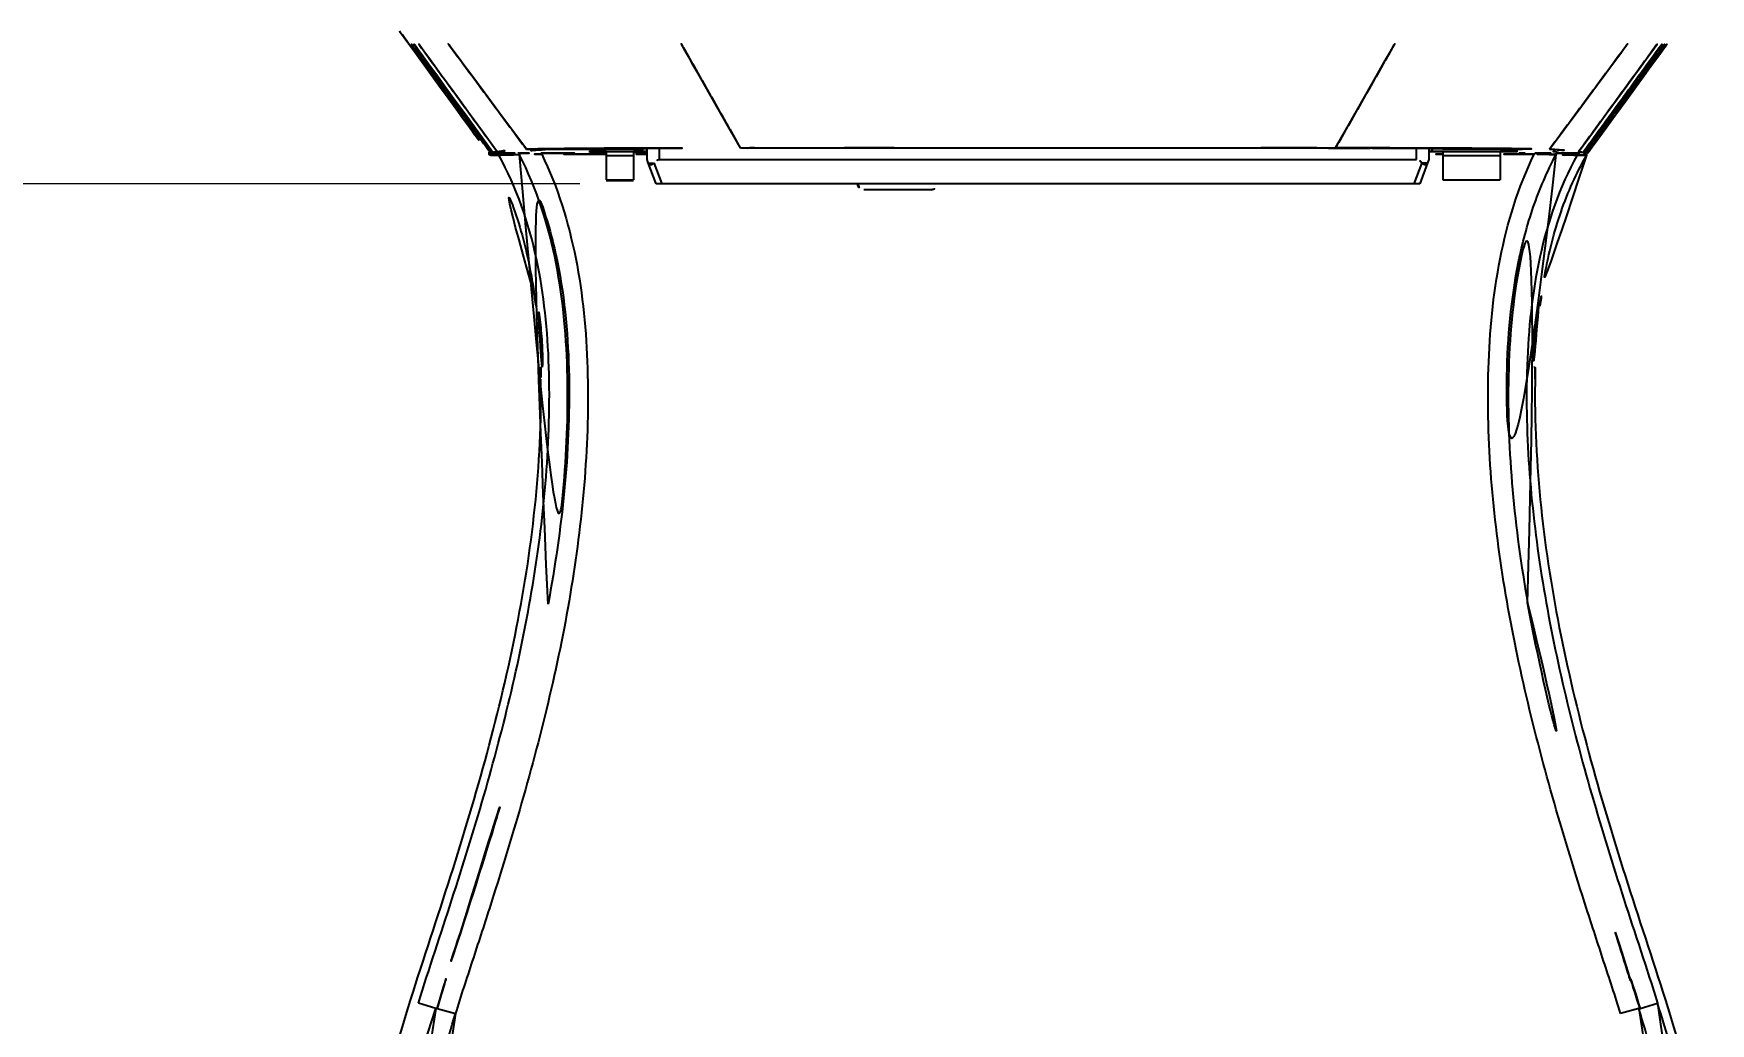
# Model space of a CAD drawing. Extents: x 16296660632 to 16296681399, y -37409619871 to -37409615168.
# Drawn here: x 16296680842.4 to 16296680930.3, y -37409615428.2 to -37409615376.4 of the extents above; entities that cross this region are included whole.
import ezdxf

# ---------------------------------------------------------------- set-up
doc = ezdxf.new("R2010")
doc.units = 0
doc.header["$LTSCALE"] = 10
doc.header["$MEASUREMENT"] = 0
doc.header["$PDMODE"] = 3
doc.header["$PDSIZE"] = -10
doc.layers.get('0').update_dxf_attribs({"linetype": 'CONTINUOUS'})
doc.layers.get('DEFPOINTS').update_dxf_attribs({"linetype": 'CONTINUOUS'})
doc.layers.add('1', color=7, linetype='CONTINUOUS')
doc.styles.add('Daelim Dimension', font='')
doc.styles.get('Daelim Dimension').set_extended_font_data('NanumGothic')
doc.dimstyles.new('DEFAULT', dxfattribs={"dimscale": 2, "dimtxt": 2, "dimasz": 2, "dimexe": 0, "dimexo": 2, "dimgap": 1, "dimtad": 1, "dimdec": 1, "dimzin": 9, "dimdsep": 46, "dimtxsty": 'Daelim Dimension', "dimcen": 0.5, "dimclrd": 252, "dimclre": 252, "dimclrt": 3, "dimadec": 1, "dimazin": 0, "dimtfac": 1, "dimtdec": 1, "dimtix": 1, "dimtmove": 0, "dimatfit": 3, "dimfxl": 1, "dimtolj": 1, "dimtzin": 1, "dimlwd": 9, "dimlwe": 9, "dimarcsym": 0})

# ---------------------------------------------------------------- blocks, each defined once
blk = doc.blocks.new('*D5')
at = {"color": 5, "lineweight": 9, "transparency": 16777216}
for p, q in [((16296680891.044411, -37409615309.045227), (16296680824.186819, -37409615309.045227)), ((16296680824.186819, -37409615313.045227), (16296680824.186819, -37409615380.245239)), ((16296680871.044371, -37409615384.245239), (16296680824.186819, -37409615384.245239))]:
    blk.add_line(p, q, dxfattribs=at)
at = {"color": 5, "transparency": 16777216}
for points in [[(16296680823.520161, -37409615313.045227), (16296680824.853491, -37409615313.045227), (16296680824.186819, -37409615309.045227)], [(16296680823.520161, -37409615380.245239), (16296680824.853491, -37409615380.245239), (16296680824.186819, -37409615384.245239)]]:
    blk.add_solid(points, dxfattribs=at)
at = {"layer": 'DEFPOINTS', "color": 0, "transparency": 16777216}
for p in [(16296680895.044411, -37409615309.045227), (16296680824.186819, -37409615384.245239), (16296680875.044371, -37409615384.245239)]:
    blk.add_point(p, dxfattribs=at)
at = {"color": 7, "transparency": 16777216, "insert": (16296680816.736191, -37409615346.645233), "char_height": 10, "attachment_point": 5, "rotation": 90, "style": 'Daelim Dimension'}
blk.add_mtext('\\A1;235', dxfattribs=at)
blk = doc.blocks.new('*D6')
at = {"color": 5, "lineweight": 9, "transparency": 16777216}
for p, q in [((16296680871.04437, -37409615384.24524), (16296680824.18682, -37409615384.24524)), ((16296680824.18682, -37409615388.24524), (16296680824.18682, -37409615436.24752)), ((16296680869.91439, -37409615440.24752), (16296680824.18682, -37409615440.24752))]:
    blk.add_line(p, q, dxfattribs=at)
at = {"color": 5, "transparency": 16777216}
for points in [[(16296680823.52016, -37409615388.24524), (16296680824.85349, -37409615388.24524), (16296680824.18682, -37409615384.24524)], [(16296680823.52016, -37409615436.24752), (16296680824.85349, -37409615436.24752), (16296680824.18682, -37409615440.24752)]]:
    blk.add_solid(points, dxfattribs=at)
at = {"layer": 'DEFPOINTS', "color": 0, "transparency": 16777216}
for p in [(16296680875.04437, -37409615384.24524), (16296680824.18682, -37409615440.24752), (16296680873.91439, -37409615440.24752)]:
    blk.add_point(p, dxfattribs=at)
at = {"color": 7, "transparency": 16777216, "insert": (16296680816.80056, -37409615412.24638), "char_height": 10, "attachment_point": 5, "rotation": 90, "style": 'Daelim Dimension'}
blk.add_mtext('\\A1;175', dxfattribs=at)
blk = doc.blocks.new('*D8')
at = {"color": 5, "lineweight": 9, "transparency": 16777216}
for p, q in [((16296680891.044411, -37409615309.045227), (16296680794.04393, -37409615309.045227)), ((16296680794.04393, -37409615463.445236), (16296680794.04393, -37409615313.045227)), ((16296680891.044371, -37409615467.445236), (16296680794.04393, -37409615467.445236))]:
    blk.add_line(p, q, dxfattribs=at)
at = {"color": 5, "transparency": 16777216}
for points in [[(16296680793.37726, -37409615313.045227), (16296680794.71059, -37409615313.045227), (16296680794.04393, -37409615309.045227)], [(16296680793.37726, -37409615463.445236), (16296680794.71059, -37409615463.445236), (16296680794.04393, -37409615467.445236)]]:
    blk.add_solid(points, dxfattribs=at)
at = {"layer": 'DEFPOINTS', "color": 0, "transparency": 16777216}
for p in [(16296680794.04393, -37409615309.045227), (16296680895.044411, -37409615309.045227), (16296680895.044371, -37409615467.445236)]:
    blk.add_point(p, dxfattribs=at)
at = {"color": 7, "transparency": 16777216, "insert": (16296680786.600439, -37409615388.245239), "char_height": 10, "attachment_point": 5, "rotation": 90, "style": 'Daelim Dimension'}
blk.add_mtext('\\A1;495', dxfattribs=at)

msp = doc.modelspace()

# ---------------------------------------------------------------- linework, layer by layer
at = {"layer": '1', "color": 7, "linetype": 'Continuous'}
for p, q in [((16296680867.84437, -37409615382.645241), (16296680867.84437, -37409615382.580917)), ((16296680867.84437, -37409615382.645241), (16296680867.84437, -37409615382.580933)), ((16296680867.86895, -37409615382.645241), (16296680867.86895, -37409615382.709244)), ((16296680867.86895, -37409615382.645241), (16296680867.90859, -37409615382.645241)), ((16296680867.90859, -37409615382.709244), (16296680867.86895, -37409615382.709244)), ((16296680867.90859, -37409615382.645241), (16296680867.90859, -37409615382.709244)), ((16296680869.668659, -37409615382.4263), (16296680873.828369, -37409615382.4263)), ((16296680871.572371, -37409615382.552277), (16296680871.572371, -37409615382.51104)), ((16296680872.420401, -37409615382.552277), (16296680871.572371, -37409615382.552277)), ((16296680871.572371, -37409615382.558739), (16296680872.420401, -37409615382.558739)), ((16296680871.572371, -37409615382.599983), (16296680871.572371, -37409615382.558739)), ((16296680872.420401, -37409615382.599983), (16296680871.572371, -37409615382.599983)), ((16296680871.60437, -37409615382.54924), (16296680871.60437, -37409615382.51104)), ((16296680871.60437, -37409615382.54924), (16296680874.564341, -37409615382.54924)), ((16296680871.60437, -37409615382.581238), (16296680871.60437, -37409615382.558739)), ((16296680871.60437, -37409615382.581238), (16296680872.42042, -37409615382.581238)), ((16296680872.42037, -37409615382.54924), (16296680872.42037, -37409615382.764214)), ((16296680872.42037, -37409615382.764214), (16296680873.860371, -37409615382.764214)), ((16296680872.42037, -37409615382.764214), (16296680872.42037, -37409615384.03257)), ((16296680874.56435, -37409615382.552277), (16296680873.860359, -37409615382.552277)), ((16296680873.860359, -37409615382.558739), (16296680874.56435, -37409615382.558739)), ((16296680874.56435, -37409615382.599983), (16296680873.860359, -37409615382.599983)), ((16296680873.860371, -37409615382.54924), (16296680873.860371, -37409615382.764214)), ((16296680873.860371, -37409615382.581238), (16296680874.564341, -37409615382.581238)), ((16296680873.860371, -37409615382.764214), (16296680873.860371, -37409615384.03257)), ((16296680874.46837, -37409615382.422394), (16296680874.46837, -37409615382.383453)), ((16296680874.564369, -37409615382.96524), (16296680874.564369, -37409615382.357239)), ((16296680875.20437, -37409615382.357239), (16296680875.20437, -37409615382.977081)), ((16296680887.514059, -37409615382.36277), (16296680902.57481, -37409615382.36277)), ((16296680914.884371, -37409615382.977081), (16296680914.884371, -37409615382.357239)), ((16296680915.52437, -37409615382.357239), (16296680915.52437, -37409615382.96524)), ((16296680915.524389, -37409615382.54924), (16296680920.13237, -37409615382.54924)), ((16296680916.26041, -37409615382.552277), (16296680915.524441, -37409615382.552277)), ((16296680915.620371, -37409615382.383453), (16296680915.620371, -37409615382.422394)), ((16296680916.26037, -37409615382.4263), (16296680920.42008, -37409615382.4263)), ((16296680916.26037, -37409615382.54924), (16296680916.26037, -37409615382.764214)), ((16296680916.26037, -37409615382.764214), (16296680919.26837, -37409615382.764214)), ((16296680916.26037, -37409615382.764214), (16296680916.26037, -37409615384.03257)), ((16296680920.18037, -37409615382.552277), (16296680919.26833, -37409615382.552277)), ((16296680919.26837, -37409615382.54924), (16296680919.26837, -37409615382.764214)), ((16296680919.26837, -37409615382.764214), (16296680919.26837, -37409615384.03257)), ((16296680922.180149, -37409615382.709244), (16296680922.180149, -37409615382.645241)), ((16296680922.180149, -37409615382.645241), (16296680922.219801, -37409615382.645241)), ((16296680922.219801, -37409615382.709244), (16296680922.180149, -37409615382.709244)), ((16296680922.219801, -37409615382.709244), (16296680922.219801, -37409615382.645241)), ((16296680922.24437, -37409615382.645241), (16296680922.24437, -37409615382.580917)), ((16296680922.24437, -37409615382.645241), (16296680922.24437, -37409615382.580933)), ((16296680874.62908, -37409615383.137787), (16296680874.564369, -37409615382.96524)), ((16296680875.044371, -37409615384.245239), (16296680874.62908, -37409615383.137787)), ((16296680874.921499, -37409615383.152832), (16296680875.33115, -37409615384.245239)), ((16296680875.20437, -37409615382.977081), (16296680914.884371, -37409615382.977081)), ((16296680914.757601, -37409615384.245239), (16296680915.16725, -37409615383.152832)), ((16296680915.45966, -37409615383.137787), (16296680915.044371, -37409615384.245239)), ((16296680915.52437, -37409615382.96524), (16296680915.45966, -37409615383.137787)), ((16296680872.42037, -37409615384.03257), (16296680873.860371, -37409615384.03257)), ((16296680872.42037, -37409615384.064568), (16296680873.860371, -37409615384.064568)), ((16296680875.33115, -37409615384.245239), (16296680875.044371, -37409615384.245239)), ((16296680914.757601, -37409615384.245239), (16296680875.33115, -37409615384.245239)), ((16296680887.68437, -37409615384.565239), (16296680885.924801, -37409615384.565239)), ((16296680889.443939, -37409615384.565239), (16296680887.68437, -37409615384.565239)), ((16296680915.044371, -37409615384.245239), (16296680914.757601, -37409615384.245239)), ((16296680916.26037, -37409615384.03257), (16296680919.26837, -37409615384.03257)), ((16296680863.496969, -37409615427.445236), (16296680862.58143, -37409615427.158432)), ((16296680863.496969, -37409615427.445236), (16296680863.56311, -37409615427.445236)), ((16296680863.56311, -37409615427.445236), (16296680864.521641, -37409615427.714951)), ((16296680926.52557, -37409615427.445236), (16296680925.566429, -37409615427.711807)), ((16296680926.52557, -37409615427.445236), (16296680926.59177, -37409615427.445236)), ((16296680926.59177, -37409615427.445236), (16296680927.507311, -37409615427.158432))]:
    msp.add_line(p, q, dxfattribs=at)
for centre, start, end in [((16296680885.924801, -37409615384.245239), 180, 270), ((16296680889.443939, -37409615384.245239), 270, 0)]:
    msp.add_arc(centre, 0.32, start, end, dxfattribs=at)
for centre, major_axis, ratio, start_param, end_param in [((16296680866.85457, -37409615382.709244), (0, 0.064), 0.999207947, 0, 2.072061757), ((16296681123.84437, -37409615382.615913), (256.064, 0), 0.006108728, 3.020074107, 3.141592654), ((16296680868.99605, -37409615382.709244), (0, 0.064), 0.766195639, -1.206482279, 0), ((16296680872.00437, -37409615382.412613), (1.44, 0), 0.006108728, 4.71238898, 10.995574288), ((16296680873.828369, -37409615382.422394), (-0.64, 0), 0.006108728, 1.570796327, 3.141592654), ((16296680887.514059, -37409615382.55825), (-32, 0), 0.006108728, -1.570796327, -1.359372078), ((16296680902.57481, -37409615382.55825), (32, 0), 0.006108728, 1.359307969, 1.570796327), ((16296680916.26037, -37409615382.422394), (0.64, 0), 0.006108728, 3.141592654, 4.71238898), ((16296680918.08437, -37409615382.412613), (1.44, 0), 0.006108728, 4.71238898, 10.995574288), ((16296680921.09269, -37409615382.709244), (0, 0.064), 0.766195153, 0, 1.206478809), ((16296680666.24437, -37409615382.615913), (256.064, 0), 0.006108728, 0, 0.121518547), ((16296680923.234171, -37409615382.709244), (0, 0.064), 0.999207947, 4.21112355, 6.283185308), ((16296680875.20437, -37409615384.683746), (0, 1.706667), 0.375, 0, 0.457817057), ((16296680914.884371, -37409615384.683746), (0, 1.706667), 0.375, -0.457817057, 0)]:
    msp.add_ellipse(centre, major_axis=major_axis, ratio=ratio, start_param=start_param, end_param=end_param, dxfattribs=at)
for points, degree in [([(16296680861.596861, -37409615376.245239), (16296680866.24563, -37409615382.645241)], 1), ([(16296680866.36422, -37409615382.62471), (16296680861.72439, -37409615376.245239)], 1), ([(16296680866.482771, -37409615382.604187), (16296680861.85195, -37409615376.245239)], 1), ([(16296680866.485701, -37409615382.603683), (16296680861.85511, -37409615376.245239)], 1), ([(16296680866.71751, -37409615382.563522), (16296680862.10478, -37409615376.245239)], 1), ([(16296680868.241949, -37409615382.435593), (16296680863.652651, -37409615376.245247)], 1), ([(16296680879.451839, -37409615382.362106), (16296680875.975161, -37409615376.245239)], 1), ([(16296680910.63726, -37409615382.362106), (16296680914.113951, -37409615376.245239)], 1), ([(16296680921.846661, -37409615382.435593), (16296680926.435869, -37409615376.245239)], 1), ([(16296680923.371229, -37409615382.563522), (16296680927.983959, -37409615376.245239)], 1), ([(16296680923.603041, -37409615382.603683), (16296680928.233629, -37409615376.245239)], 1), ([(16296680923.608219, -37409615382.604584), (16296680928.239201, -37409615376.245239)], 1), ([(16296680923.72677, -37409615382.625099), (16296680928.36677, -37409615376.245239)], 1), ([(16296680923.843109, -37409615382.645241), (16296680928.49188, -37409615376.245239)], 1), ([(16296680866.354509, -37409615382.645241), (16296680866.521811, -37409615382.645241), (16296680866.68849, -37409615382.645241), (16296680866.85457, -37409615382.645241)], 3), ([(16296680866.804569, -37409615382.645241), (16296680866.618259, -37409615382.645241), (16296680866.43194, -37409615382.645241), (16296680866.24563, -37409615382.645241)], 3), ([(16296680866.482771, -37409615382.604187), (16296680866.485701, -37409615382.603683)], 1), ([(16296680866.71751, -37409615382.563522), (16296680866.964149, -37409615382.520767), (16296680867.47319, -37409615382.478104), (16296680868.241949, -37409615382.435593)], 3), ([(16296680867.90859, -37409615382.645241), (16296680868.322149, -37409615382.645241), (16296680868.729771, -37409615382.645241), (16296680868.99605, -37409615382.645241)], 3), ([(16296680869.04187, -37409615382.686432), (16296680868.76643, -37409615382.691689), (16296680868.33894, -37409615382.700539), (16296680867.90859, -37409615382.709244)], 3), ([(16296680874.46837, -37409615382.383453), (16296680876.059151, -37409615382.376251), (16296680877.89728, -37409615382.371147), (16296680879.82803, -37409615382.368439)], 3), ([(16296680879.82803, -37409615382.368439), (16296680880.15107, -37409615382.367989), (16296680880.47467, -37409615382.367554), (16296680880.798771, -37409615382.367119)], 3), ([(16296680909.292101, -37409615382.367126), (16296680909.615601, -37409615382.367554), (16296680909.93861, -37409615382.367989), (16296680910.26107, -37409615382.368439)], 3), ([(16296680910.26107, -37409615382.368439), (16296680912.190701, -37409615382.371147), (16296680914.03021, -37409615382.376244), (16296680915.620371, -37409615382.383453)], 3), ([(16296680920.233009, -37409615382.645241), (16296680920.51959, -37409615382.645241), (16296680920.806101, -37409615382.645241), (16296680921.09269, -37409615382.645241)], 3), ([(16296680921.846661, -37409615382.435593), (16296680922.615549, -37409615382.478104), (16296680923.12459, -37409615382.520767), (16296680923.371229, -37409615382.563522)], 3), ([(16296680923.234171, -37409615382.645241), (16296680923.400261, -37409615382.645241), (16296680923.566931, -37409615382.645241), (16296680923.73424, -37409615382.645241)], 3), ([(16296680923.843109, -37409615382.645241), (16296680923.663321, -37409615382.645241), (16296680923.48353, -37409615382.645241), (16296680923.303749, -37409615382.645241)], 3), ([(16296680923.603041, -37409615382.603683), (16296680923.60478, -37409615382.603973), (16296680923.608219, -37409615382.604584)], 2), ([(16296680868.760321, -37409615390.645241), (16296680868.779091, -37409615390.645241), (16296680868.797859, -37409615390.645241), (16296680868.816629, -37409615390.645241)], 3), ([(16296680921.27211, -37409615390.645241), (16296680921.29088, -37409615390.645241), (16296680921.30965, -37409615390.645241), (16296680921.328421, -37409615390.645241)], 3), ([(16296680869.00482, -37409615393.845238), (16296680869.02346, -37409615393.845238), (16296680869.042101, -37409615393.845238), (16296680869.06073, -37409615393.845238)], 3), ([(16296680921.028009, -37409615393.845238), (16296680921.04665, -37409615393.845238), (16296680921.065281, -37409615393.845238), (16296680921.08392, -37409615393.845238)], 3), ([(16296680920.70088, -37409615406.200172), (16296680921.76259, -37409615412.057068), (16296680923.47377, -37409615417.775047), (16296680925.29381, -37409615423.442307)], 3), ([(16296680864.799339, -37409615423.428879), (16296680866.611931, -37409615417.787132), (16296680868.314871, -37409615412.094681), (16296680869.37648, -37409615406.264771)], 3), ([(16296680864.799339, -37409615423.428879), (16296680864.361139, -37409615424.766724), (16296680863.91736, -37409615426.103271), (16296680863.496969, -37409615427.445236)], 3), ([(16296680863.56311, -37409615427.445236), (16296680863.94252, -37409615426.096848), (16296680864.379259, -37409615424.765388), (16296680864.799339, -37409615423.428879)], 3), ([(16296680926.59177, -37409615427.445236), (16296680926.172729, -37409615426.107559), (16296680925.730551, -37409615424.775612), (16296680925.29381, -37409615423.442307)], 3)]:
    msp.add_open_spline(points, degree=degree, dxfattribs=at)
for points, knots in [([(16296680862.58143, -37409615427.158432), (16296680863.148319, -37409615425.348801), (16296680863.75643, -37409615423.548737), (16296680864.921221, -37409615419.936661), (16296680865.48444, -37409615418.126183), (16296680867.06052, -37409615412.668419), (16296680867.95834, -37409615408.994461), (16296680868.884359, -37409615403.385986), (16296680869.12282, -37409615401.500221), (16296680869.419649, -37409615397.686943), (16296680869.481621, -37409615395.759529), (16296680869.35829, -37409615391.94664), (16296680869.167179, -37409615390.051804), (16296680868.369141, -37409615386.299347), (16296680867.730881, -37409615384.440247), (16296680866.798491, -37409615382.73999)], [0, 0, 0, 0, 0.125, 0.125, 0.25, 0.25, 0.5, 0.5, 0.625, 0.625, 0.75, 0.75, 0.875, 0.875, 1, 1, 1, 1]), ([(16296680869.04187, -37409615382.686432), (16296680869.89246, -37409615384.442841), (16296680870.45178, -37409615386.275887), (16296680871.1991, -37409615390.039749), (16296680871.381769, -37409615391.982933), (16296680871.557501, -37409615397.755028), (16296680871.216141, -37409615401.58213), (16296680869.97175, -37409615409.207497), (16296680869.0555, -37409615412.961632), (16296680867.460449, -37409615418.523453), (16296680866.891451, -37409615420.368011), (16296680866.00609, -37409615423.124352), (16296680865.70583, -37409615424.041428), (16296680865.107321, -37409615425.876183), (16296680864.80204, -37409615426.791786), (16296680864.521641, -37409615427.714951)], [0, 0, 0, 0, 0.125, 0.125, 0.25, 0.25, 0.5, 0.5, 0.75, 0.75, 0.875, 0.875, 0.9375, 0.9375, 1, 1, 1, 1]), ([(16296680866.24563, -37409615382.645241), (16296680866.255569, -37409615382.643517), (16296680866.265499, -37409615382.6418), (16296680866.28536, -37409615382.638359), (16296680866.29529, -37409615382.636642), (16296680866.315149, -37409615382.633209), (16296680866.325081, -37409615382.631477), (16296680866.34474, -37409615382.628082), (16296680866.354481, -37409615382.626404), (16296680866.36422, -37409615382.62471)], [0, 0, 0, 0, 0.251201743, 0.251201743, 0.502403485, 0.502403485, 0.753605228, 0.753605228, 1, 1, 1, 1]), ([(16296680866.29874, -37409615382.740723), (16296680866.295219, -37409615382.734489), (16296680866.292721, -37409615382.727562), (16296680866.29019, -37409615382.71347), (16296680866.290131, -37409615382.706108), (16296680866.29241, -37409615382.691978), (16296680866.29479, -37409615382.685013), (16296680866.30162, -37409615382.672417), (16296680866.30617, -37409615382.666641), (16296680866.31678, -37409615382.657021), (16296680866.32299, -37409615382.653061), (16296680866.336201, -37409615382.647491), (16296680866.34338, -37409615382.645813), (16296680866.35178, -37409615382.645279), (16296680866.353251, -37409615382.645233), (16296680866.354719, -37409615382.645241)], [0, 0, 0, 0, 0.161693015, 0.161693015, 0.323388658, 0.323388658, 0.485051533, 0.485051533, 0.64675109, 0.64675109, 0.808556537, 0.808556537, 0.970490798, 0.970490798, 1, 1, 1, 1]), ([(16296680866.798491, -37409615382.73999), (16296680866.796789, -37409615382.73999), (16296680866.795099, -37409615382.739998), (16296680866.78661, -37409615382.740013), (16296680866.779831, -37409615382.740021), (16296680866.74588, -37409615382.740067), (16296680866.71871, -37409615382.740097), (16296680866.58279, -37409615382.740303), (16296680866.473789, -37409615382.740463), (16296680866.342609, -37409615382.740646), (16296680866.320681, -37409615382.740692), (16296680866.29874, -37409615382.740723)], [0, 0, 0, 0, 0.010220804, 0.010220804, 0.051104019, 0.051104019, 0.21463688, 0.21463688, 0.868768331, 0.868768331, 1, 1, 1, 1]), ([(16296680866.36422, -37409615382.62471), (16296680866.374149, -37409615382.622993), (16296680866.384069, -37409615382.621277), (16296680866.403931, -37409615382.617844), (16296680866.413851, -37409615382.616119), (16296680866.433701, -37409615382.612679), (16296680866.44363, -37409615382.610962), (16296680866.463289, -37409615382.607559), (16296680866.47303, -37409615382.605873), (16296680866.482771, -37409615382.604187)], [0, 0, 0, 0, 0.251194202, 0.251194202, 0.502388403, 0.502388403, 0.753582605, 0.753582605, 1, 1, 1, 1]), ([(16296680866.485701, -37409615382.603683), (16296680866.50511, -37409615382.600311), (16296680866.52453, -37409615382.596947), (16296680866.563351, -37409615382.590233), (16296680866.58276, -37409615382.586868), (16296680866.62158, -37409615382.580139), (16296680866.640989, -37409615382.576767), (16296680866.67943, -37409615382.570107), (16296680866.698469, -37409615382.566818), (16296680866.71751, -37409615382.563522)], [0, 0, 0, 0, 0.251182869, 0.251182869, 0.502365737, 0.502365737, 0.753548606, 0.753548606, 1, 1, 1, 1]), ([(16296680867.86895, -37409615382.709244), (16296680867.76486, -37409615382.712097), (16296680867.659849, -37409615382.715027), (16296680867.448509, -37409615382.721001), (16296680867.34078, -37409615382.724083), (16296680867.157591, -37409615382.729393), (16296680867.078079, -37409615382.731712), (16296680866.949051, -37409615382.735497), (16296680866.8969, -37409615382.737053), (16296680866.83429, -37409615382.738922), (16296680866.815769, -37409615382.739471), (16296680866.80213, -37409615382.739883), (16296680866.79978, -37409615382.739952), (16296680866.798309, -37409615382.739998)], [0, 0, 0, 0, 0.200543777, 0.200543777, 0.42261107, 0.42261107, 0.621461142, 0.621461142, 0.810616524, 0.810616524, 0.945884057, 0.945884057, 1, 1, 1, 1]), ([(16296680866.85457, -37409615382.645241), (16296680866.85824, -37409615382.645241), (16296680866.878691, -37409615382.645241), (16296680866.94799, -37409615382.645241), (16296680866.997511, -37409615382.645241), (16296680867.119869, -37409615382.645241), (16296680867.195271, -37409615382.645241), (16296680867.368879, -37409615382.645241), (16296680867.470921, -37409615382.645241), (16296680867.67103, -37409615382.645241), (16296680867.770411, -37409615382.645241), (16296680867.86895, -37409615382.645241)], [0, 0, 0, 0, 0.188934555, 0.188934555, 0.377147668, 0.377147668, 0.575862789, 0.575862789, 0.798564415, 0.798564415, 1, 1, 1, 1]), ([(16296680867.86895, -37409615382.709244), (16296680868.798929, -37409615384.509529), (16296680869.414089, -37409615386.45842), (16296680870.18103, -37409615390.385933), (16296680870.35326, -37409615392.368752), (16296680870.43273, -37409615396.358337), (16296680870.347179, -37409615398.374168), (16296680869.992371, -37409615402.34967), (16296680869.72089, -37409615404.315659), (16296680869.37648, -37409615406.264771)], [0, 0, 0, 0, 0.25, 0.25, 0.5, 0.5, 0.75, 0.75, 1, 1, 1, 1]), ([(16296680868.241949, -37409615382.435593), (16296680868.565821, -37409615382.417686), (16296680869.9011, -37409615382.400993), (16296680872.944099, -37409615382.381538), (16296680874.099649, -37409615382.376106), (16296680876.666611, -37409615382.367332), (16296680878.02424, -37409615382.364151), (16296680879.451839, -37409615382.362106)], [0, 0, 0, 0, 0.5, 0.5, 0.75, 0.75, 1, 1, 1, 1]), ([(16296680868.99605, -37409615382.645241), (16296680869.51244, -37409615382.645241), (16296680870.02858, -37409615382.645241), (16296680870.852579, -37409615382.645241), (16296680871.15477, -37409615382.645241), (16296680871.46188, -37409615382.645241)], [0, 0, 0, 0, 0.627064139, 0.627064139, 1, 1, 1, 1]), ([(16296680872.40522, -37409615382.688812), (16296680872.33391, -37409615382.688637), (16296680872.26372, -37409615382.688477), (16296680871.64661, -37409615382.687088), (16296680871.13912, -37409615382.68705), (16296680870.08993, -37409615382.686409), (16296680869.56601, -37409615382.686371), (16296680869.04187, -37409615382.686432)], [0, 0, 0, 0, 0.059222354, 0.059222354, 0.529611177, 0.529611177, 1, 1, 1, 1]), ([(16296680874.57373, -37409615382.694107), (16296680874.388969, -37409615382.693626), (16296680874.207371, -37409615382.693161), (16296680873.955641, -37409615382.692528), (16296680873.882839, -37409615382.692337), (16296680873.810579, -37409615382.692162)], [0, 0, 0, 0, 0.708859379, 0.708859379, 1, 1, 1, 1]), ([(16296680879.451839, -37409615382.362106), (16296680884.573919, -37409615382.35482), (16296680889.76824, -37409615382.351158), (16296680900.2852, -37409615382.351143), (16296680905.52162, -37409615382.354828), (16296680910.63726, -37409615382.362106)], [0, 0, 0, 0, 0.5, 0.5, 1, 1, 1, 1]), ([(16296680910.63726, -37409615382.362106), (16296680912.072599, -37409615382.364166), (16296680913.429251, -37409615382.367363), (16296680915.981171, -37409615382.376083), (16296680917.152719, -37409615382.381592), (16296680919.161539, -37409615382.394417), (16296680920.01655, -37409615382.401909), (16296680921.268339, -37409615382.417923), (16296680921.685659, -37409615382.426682), (16296680921.846661, -37409615382.435593)], [0, 0, 0, 0, 0.25, 0.25, 0.5, 0.5, 0.75, 0.75, 1, 1, 1, 1]), ([(16296680916.25156, -37409615382.69223), (16296680916.19228, -37409615382.692383), (16296680916.132601, -37409615382.692528), (16296680915.894661, -37409615382.69313), (16296680915.713739, -37409615382.693604), (16296680915.5298, -37409615382.694077)], [0, 0, 0, 0, 0.252411851, 0.252411851, 1, 1, 1, 1]), ([(16296680925.566429, -37409615427.711807), (16296680925.290051, -37409615426.788696), (16296680924.97983, -37409615425.876122), (16296680924.383751, -37409615424.043297), (16296680924.08396, -37409615423.12735), (16296680923.19945, -37409615420.37558), (16296680922.631571, -37409615418.535316), (16296680921.039431, -37409615412.985199), (16296680920.12636, -37409615409.246063), (16296680918.87582, -37409615401.616287), (16296680918.53212, -37409615397.776573), (16296680918.70632, -37409615391.997528), (16296680918.88851, -37409615390.051514), (16296680919.635759, -37409615386.280823), (16296680920.195339, -37409615384.44487), (16296680921.046881, -37409615382.686432)], [0, 0, 0, 0, 0.0625, 0.0625, 0.125, 0.125, 0.25, 0.25, 0.5, 0.5, 0.75, 0.75, 0.875, 0.875, 1, 1, 1, 1]), ([(16296680921.046881, -37409615382.686432), (16296680920.524679, -37409615382.686371), (16296680920.00272, -37409615382.686409), (16296680919.41013, -37409615382.686768), (16296680919.34045, -37409615382.686813), (16296680919.270941, -37409615382.686836)], [0, 0, 0, 0, 0.881929875, 0.881929875, 1, 1, 1, 1]), ([(16296680922.180149, -37409615382.709244), (16296680921.728359, -37409615383.61145), (16296680921.31933, -37409615384.525772), (16296680920.67684, -37409615386.404137), (16296680920.423719, -37409615387.362617), (16296680919.82881, -37409615390.284622), (16296680919.652691, -37409615392.304962), (16296680919.53924, -37409615398.287956), (16296680919.977329, -37409615402.266418), (16296680920.70088, -37409615406.200172)], [0, 0, 0, 0, 0.125, 0.125, 0.25, 0.25, 0.5, 0.5, 1, 1, 1, 1]), ([(16296680923.290251, -37409615382.73999), (16296680922.364969, -37409615384.427277), (16296680921.743919, -37409615386.219017), (16296680920.935989, -37409615389.951569), (16296680920.737989, -37409615391.858841), (16296680920.540409, -37409615397.542778), (16296680920.877371, -37409615401.362694), (16296680922.10552, -37409615408.885033), (16296680923.00868, -37409615412.595589), (16296680924.59256, -37409615418.088043), (16296680925.158251, -37409615419.907379), (16296680926.327551, -37409615423.5345), (16296680926.937759, -37409615425.340279), (16296680927.507311, -37409615427.158432)], [0, 0, 0, 0, 0.125, 0.125, 0.25, 0.25, 0.5, 0.5, 0.75, 0.75, 0.875, 0.875, 1, 1, 1, 1]), ([(16296680921.09269, -37409615382.645241), (16296680921.18807, -37409615382.645241), (16296680921.30571, -37409615382.645241), (16296680921.56131, -37409615382.645241), (16296680921.702511, -37409615382.645241), (16296680921.84684, -37409615382.645241), (16296680921.955879, -37409615382.645241), (16296680922.068359, -37409615382.645241), (16296680922.180149, -37409615382.645241)], [0, 0, 0, 0, 0.364587146, 0.364587146, 0.727398093, 0.727398093, 0.727398093, 1, 1, 1, 1]), ([(16296680922.180149, -37409615382.709244), (16296680922.063641, -37409615382.706879), (16296680921.9464, -37409615382.704514), (16296680921.832821, -37409615382.702217), (16296680921.68228, -37409615382.699173), (16296680921.53511, -37409615382.69619), (16296680921.40229, -37409615382.693497), (16296680921.343069, -37409615382.692307), (16296680921.286209, -37409615382.691162), (16296680921.16518, -37409615382.688713), (16296680921.102501, -37409615382.687492), (16296680921.046881, -37409615382.686432)], [0, 0, 0, 0, 0.272749754, 0.272749754, 0.272749754, 0.636224329, 0.636224329, 0.636224329, 0.796734427, 0.796734427, 1, 1, 1, 1]), ([(16296680923.790001, -37409615382.740723), (16296680923.25215, -37409615383.691833), (16296680922.80271, -37409615384.682114), (16296680922.081539, -37409615386.77832), (16296680921.808479, -37409615387.880287), (16296680921.54274, -37409615389.328453), (16296680921.487209, -37409615389.666512), (16296680921.437611, -37409615390.005234)], [0, 0, 0, 0, 0.42602183, 0.42602183, 0.866319905, 0.866319905, 1, 1, 1, 1]), ([(16296680922.219801, -37409615382.645241), (16296680922.345079, -37409615382.645241), (16296680922.47212, -37409615382.645241), (16296680922.70895, -37409615382.645241), (16296680922.822321, -37409615382.645241), (16296680923.0084, -37409615382.645241), (16296680923.0861, -37409615382.645241), (16296680923.18845, -37409615382.645241), (16296680923.21994, -37409615382.645241), (16296680923.23163, -37409615382.645241), (16296680923.233101, -37409615382.645241), (16296680923.23457, -37409615382.645241)], [0, 0, 0, 0, 0.256881626, 0.256881626, 0.514671391, 0.514671391, 0.755936175, 0.755936175, 0.966189612, 0.966189612, 1, 1, 1, 1]), ([(16296680923.29056, -37409615382.739998), (16296680923.28908, -37409615382.73996), (16296680923.287609, -37409615382.739906), (16296680923.275261, -37409615382.73954), (16296680923.242149, -37409615382.738548), (16296680923.1343, -37409615382.735352), (16296680923.052469, -37409615382.732933), (16296680922.856159, -37409615382.727203), (16296680922.736509, -37409615382.723747), (16296680922.486401, -37409615382.716637), (16296680922.35215, -37409615382.712883), (16296680922.219801, -37409615382.709244)], [0, 0, 0, 0, 0.034093161, 0.034093161, 0.245732633, 0.245732633, 0.487476278, 0.487476278, 0.744507616, 0.744507616, 1, 1, 1, 1]), ([(16296680923.790001, -37409615382.740723), (16296680923.78829, -37409615382.740723), (16296680923.786579, -37409615382.740723), (16296680923.77804, -37409615382.740707), (16296680923.77121, -37409615382.740692), (16296680923.73704, -37409615382.740646), (16296680923.70973, -37409615382.740601), (16296680923.57324, -37409615382.740402), (16296680923.46431, -37409615382.740242), (16296680923.33383, -37409615382.740051), (16296680923.312031, -37409615382.740021), (16296680923.290251, -37409615382.73999)], [0, 0, 0, 0, 0.010220804, 0.010220804, 0.051104019, 0.051104019, 0.21463688, 0.21463688, 0.868768331, 0.868768331, 1, 1, 1, 1]), ([(16296680923.371229, -37409615382.563522), (16296680923.39064, -37409615382.566879), (16296680923.41004, -37409615382.570236), (16296680923.448851, -37409615382.576973), (16296680923.46826, -37409615382.58033), (16296680923.50708, -37409615382.587059), (16296680923.526489, -37409615382.590424), (16296680923.564951, -37409615382.597076), (16296680923.58399, -37409615382.60038), (16296680923.603041, -37409615382.603683)], [0, 0, 0, 0, 0.251182323, 0.251182323, 0.502364646, 0.502364646, 0.753546969, 0.753546969, 1, 1, 1, 1]), ([(16296680923.608219, -37409615382.604584), (16296680923.618139, -37409615382.606293), (16296680923.628071, -37409615382.608009), (16296680923.647921, -37409615382.61145), (16296680923.657841, -37409615382.613167), (16296680923.6777, -37409615382.616608), (16296680923.68762, -37409615382.618317), (16296680923.707291, -37409615382.621727), (16296680923.71703, -37409615382.623413), (16296680923.72677, -37409615382.625099)], [0, 0, 0, 0, 0.251194344, 0.251194344, 0.502388687, 0.502388687, 0.753583031, 0.753583031, 1, 1, 1, 1]), ([(16296680923.72677, -37409615382.625099), (16296680923.736509, -37409615382.626793), (16296680923.74625, -37409615382.628471), (16296680923.76573, -37409615382.631844), (16296680923.775471, -37409615382.63353), (16296680923.79495, -37409615382.636902), (16296680923.804701, -37409615382.638588), (16296680923.823999, -37409615382.64193), (16296680923.833549, -37409615382.643593), (16296680923.843109, -37409615382.645241)], [0, 0, 0, 0, 0.251201813, 0.251201813, 0.502403626, 0.502403626, 0.753605439, 0.753605439, 1, 1, 1, 1]), ([(16296680923.73424, -37409615382.645241), (16296680923.741409, -37409615382.645241), (16296680923.74868, -37409615382.646477), (16296680923.76222, -37409615382.651222), (16296680923.768669, -37409615382.6548), (16296680923.779869, -37409615382.663757), (16296680923.784781, -37409615382.669273), (16296680923.79237, -37409615382.681427), (16296680923.79517, -37409615382.688248), (16296680923.798309, -37409615382.702217), (16296680923.798691, -37409615382.709579), (16296680923.79702, -37409615382.723793), (16296680923.79495, -37409615382.730858), (16296680923.791281, -37409615382.738373), (16296680923.79059, -37409615382.739677), (16296680923.789869, -37409615382.740959)], [0, 0, 0, 0, 0.16201773, 0.16201773, 0.324039121, 0.324039121, 0.486002238, 0.486002238, 0.647840156, 0.647840156, 0.809560254, 0.809560254, 0.971221546, 0.971221546, 1, 1, 1, 1]), ([(16296680868.651131, -37409615390.005234), (16296680868.60153, -37409615389.666512), (16296680868.546009, -37409615389.328453), (16296680868.28026, -37409615387.880287), (16296680868.00721, -37409615386.77832), (16296680867.28603, -37409615384.682114), (16296680866.83659, -37409615383.691833), (16296680866.29874, -37409615382.740723)], [0, 0, 0, 0, 0.133680095, 0.133680095, 0.57397817, 0.57397817, 1, 1, 1, 1]), ([(16296680869.37648, -37409615406.264771), (16296680870.105061, -37409615402.318443), (16296680870.547091, -37409615398.333946), (16296680870.43856, -37409615392.332863), (16296680870.263531, -37409615390.306343), (16296680869.66885, -37409615387.37648), (16296680869.415501, -37409615386.415321), (16296680868.771851, -37409615384.531464), (16296680868.361811, -37409615383.614288), (16296680867.90859, -37409615382.709244)], [0, 0, 0, 0, 0.5, 0.5, 0.75, 0.75, 0.875, 0.875, 1, 1, 1, 1]), ([(16296680874.62908, -37409615383.137787), (16296680874.638149, -37409615383.161972), (16296680874.649639, -37409615383.183891), (16296680874.677851, -37409615383.219009), (16296680874.695049, -37409615383.23259), (16296680874.731951, -37409615383.247963), (16296680874.75186, -37409615383.250801), (16296680874.79179, -37409615383.247078), (16296680874.812269, -37409615383.240822), (16296680874.852341, -37409615383.220421), (16296680874.872311, -37409615383.205727), (16296680874.901369, -37409615383.177452), (16296680874.911819, -37409615383.16555), (16296680874.921499, -37409615383.152832)], [0, 0, 0, 0, 0.187577065, 0.187577065, 0.376567266, 0.376567266, 0.550805309, 0.550805309, 0.718415269, 0.718415269, 0.893348419, 0.893348419, 1, 1, 1, 1]), ([(16296680915.16725, -37409615383.152832), (16296680915.18565, -37409615383.17701), (16296680915.207081, -37409615383.198387), (16296680915.253071, -37409615383.230843), (16296680915.278311, -37409615383.242218), (16296680915.324209, -37409615383.251068), (16296680915.34569, -37409615383.25013), (16296680915.38269, -37409615383.23848), (16296680915.399031, -37409615383.228394), (16296680915.427071, -37409615383.200951), (16296680915.439079, -37409615383.183197), (16296680915.45278, -37409615383.155029), (16296680915.456369, -37409615383.146584), (16296680915.45966, -37409615383.137787)], [0, 0, 0, 0, 0.204673557, 0.204673557, 0.411466014, 0.411466014, 0.594268524, 0.594268524, 0.762621239, 0.762621239, 0.932736457, 0.932736457, 1, 1, 1, 1]), ([(16296680920.70088, -37409615406.200172), (16296680920.01417, -37409615402.294807), (16296680919.61327, -37409615398.288048), (16296680919.738489, -37409615392.328148), (16296680919.91345, -37409615390.335823), (16296680920.690491, -37409615386.398666), (16296680921.294241, -37409615384.500969), (16296680922.219801, -37409615382.709244)], [0, 0, 0, 0, 0.5, 0.5, 0.75, 0.75, 1, 1, 1, 1]), ([(16296680868.651131, -37409615390.005234), (16296680868.66172, -37409615390.077553), (16296680868.6726, -37409615390.150833), (16296680868.69327, -37409615390.287216), (16296680868.703329, -37409615390.352219), (16296680868.721451, -37409615390.464661), (16296680868.729759, -37409615390.513733), (16296680868.743719, -37409615390.588997), (16296680868.74958, -37409615390.616417), (16296680868.756611, -37409615390.640556), (16296680868.75876, -37409615390.645241), (16296680868.760321, -37409615390.645241)], [0, 0, 0, 0, 0.217886697, 0.217886697, 0.435814352, 0.435814352, 0.653054376, 0.653054376, 0.86861402, 0.86861402, 1, 1, 1, 1]), ([(16296680869.06073, -37409615393.845238), (16296680869.075529, -37409615393.845238), (16296680869.08503, -37409615393.671089), (16296680869.07929, -37409615393.078522), (16296680869.06242, -37409615392.659523), (16296680868.999689, -37409615391.824997), (16296680868.95402, -37409615391.411827), (16296680868.868099, -37409615390.815857), (16296680868.831539, -37409615390.645241), (16296680868.816629, -37409615390.645241)], [0, 0, 0, 0, 0.25, 0.25, 0.5, 0.5, 0.75, 0.75, 1, 1, 1, 1]), ([(16296680921.27211, -37409615390.645241), (16296680921.25721, -37409615390.645241), (16296680921.2202, -37409615390.819061), (16296680921.135349, -37409615391.407356), (16296680921.08923, -37409615391.823189), (16296680921.026461, -37409615392.657097), (16296680921.00952, -37409615393.074043), (16296680921.00367, -37409615393.673798), (16296680921.01322, -37409615393.845238), (16296680921.028009, -37409615393.845238)], [0, 0, 0, 0, 0.25, 0.25, 0.5, 0.5, 0.75, 0.75, 1, 1, 1, 1]), ([(16296680921.328421, -37409615390.645241), (16296680921.330931, -37409615390.645241), (16296680921.335011, -37409615390.632927), (16296680921.345659, -37409615390.585876), (16296680921.35239, -37409615390.550507), (16296680921.367781, -37409615390.461823), (16296680921.376671, -37409615390.407211), (16296680921.395651, -37409615390.286217), (16296680921.406019, -37409615390.218086), (16296680921.42346, -37409615390.101433), (16296680921.43059, -37409615390.053192), (16296680921.437611, -37409615390.005234)], [0, 0, 0, 0, 0.213190377, 0.213190377, 0.426304878, 0.426304878, 0.640561405, 0.640561405, 0.856632118, 0.856632118, 1, 1, 1, 1]), ([(16296680869.00482, -37409615393.845238), (16296680869.002319, -37409615393.845238), (16296680869.0002, -37409615393.85759), (16296680868.99699, -37409615393.904984), (16296680868.995859, -37409615393.940659), (16296680868.994591, -37409615394.030098), (16296680868.994431, -37409615394.085083), (16296680868.99489, -37409615394.206459), (16296680868.99552, -37409615394.274529), (16296680868.997049, -37409615394.39045), (16296680868.997789, -37409615394.437988), (16296680868.998619, -37409615394.485237)], [0, 0, 0, 0, 0.214895097, 0.214895097, 0.429798377, 0.429798377, 0.644591667, 0.644591667, 0.859362758, 0.859362758, 1, 1, 1, 1]), ([(16296680921.09012, -37409615394.485237), (16296680921.091391, -37409615394.413628), (16296680921.09244, -37409615394.341026), (16296680921.09384, -37409615394.205872), (16296680921.094219, -37409615394.141441), (16296680921.09413, -37409615394.029587), (16296680921.093651, -37409615393.980621), (16296680921.09173, -37409615393.904694), (16296680921.09026, -37409615393.876694), (16296680921.087061, -37409615393.850533), (16296680921.085569, -37409615393.845238), (16296680921.08392, -37409615393.845238)], [0, 0, 0, 0, 0.214869719, 0.214869719, 0.429743542, 0.429743542, 0.644557567, 0.644557567, 0.859322651, 0.859322651, 1, 1, 1, 1]), ([(16296680874.404369, -37409615462.98468), (16296680872.55835, -37409615462.016327), (16296680870.81823, -37409615460.870117), (16296680867.490271, -37409615458.080353), (16296680865.923809, -37409615456.40374), (16296680863.26753, -37409615452.708473), (16296680862.181021, -37409615450.688797), (16296680860.627991, -37409615446.430023), (16296680860.148569, -37409615444.194847), (16296680859.84391, -37409615440.817963), (16296680859.810011, -37409615439.688263), (16296680859.883699, -37409615437.44355), (16296680859.99217, -37409615436.328323), (16296680860.811781, -37409615430.782913), (16296680862.35354, -37409615426.445099), (16296680864.448521, -37409615419.991127), (16296680865.118019, -37409615417.847427), (16296680866.347811, -37409615413.526894), (16296680866.90884, -37409615411.345291), (16296680868.342911, -37409615404.72757), (16296680868.96533, -37409615400.231354), (16296680869.007481, -37409615395.310387), (16296680869.00596, -37409615394.897728), (16296680868.998619, -37409615394.485237)], [0, 0, 0, 0, 0.083555737, 0.083555737, 0.173552883, 0.173552883, 0.263550029, 0.263550029, 0.353547175, 0.353547175, 0.398545748, 0.398545748, 0.443544322, 0.443544322, 0.623538614, 0.623538614, 0.71353576, 0.71353576, 0.803532906, 0.803532906, 0.983527199, 0.983527199, 1, 1, 1, 1]), ([(16296680921.09012, -37409615394.485237), (16296680921.082781, -37409615394.897728), (16296680921.081261, -37409615395.310387), (16296680921.123409, -37409615400.231354), (16296680921.745831, -37409615404.72757), (16296680923.179899, -37409615411.345291), (16296680923.74094, -37409615413.526894), (16296680924.97072, -37409615417.847427), (16296680925.640221, -37409615419.991127), (16296680927.735201, -37409615426.445099), (16296680929.27696, -37409615430.782913), (16296680930.096569, -37409615436.328323), (16296680930.20504, -37409615437.44355), (16296680930.27873, -37409615439.688263), (16296680930.244841, -37409615440.817963), (16296680929.94018, -37409615444.194847), (16296680929.46076, -37409615446.430023), (16296680927.907721, -37409615450.688797), (16296680926.821211, -37409615452.708473), (16296680924.16493, -37409615456.40374), (16296680922.598471, -37409615458.080353), (16296680919.27051, -37409615460.870117), (16296680917.53039, -37409615462.016327), (16296680915.68437, -37409615462.98468)], [0, 0, 0, 0, 0.016472801, 0.016472801, 0.196467094, 0.196467094, 0.28646424, 0.28646424, 0.376461386, 0.376461386, 0.556455678, 0.556455678, 0.601454252, 0.601454252, 0.646452825, 0.646452825, 0.736449971, 0.736449971, 0.826447117, 0.826447117, 0.916444263, 0.916444263, 1, 1, 1, 1]), ([(16296680925.29381, -37409615423.442307), (16296680925.502911, -37409615424.108398), (16296680925.711201, -37409615424.774696), (16296680926.1248, -37409615426.108093), (16296680926.338631, -37409615426.772636), (16296680926.52557, -37409615427.445236)], [0, 0, 0, 0, 0.5, 0.5, 1, 1, 1, 1]), ([(16296680863.496969, -37409615427.445236), (16296680863.01313, -37409615428.882027), (16296680862.57913, -37409615430.300438), (16296680861.89609, -37409615433.084801), (16296680861.66662, -37409615434.383583), (16296680861.42742, -37409615436.718437), (16296680861.42186, -37409615437.706757), (16296680861.509609, -37409615439.236572), (16296680861.59573, -37409615439.766922), (16296680861.669149, -37409615440.038261)], [0, 0, 0, 0, 0.25, 0.25, 0.5, 0.5, 0.75, 0.75, 1, 1, 1, 1]), ([(16296680926.52557, -37409615427.445236), (16296680926.968121, -37409615428.892731), (16296680927.37925, -37409615430.349716), (16296680928.00959, -37409615433.111214), (16296680928.24292, -37409615434.406563), (16296680928.500389, -37409615436.728882), (16296680928.531969, -37409615437.714203), (16296680928.505079, -37409615438.858063), (16296680928.483191, -37409615439.178902), (16296680928.43556, -37409615439.701469), (16296680928.418449, -37409615439.903648), (16296680928.386021, -37409615440.038261)], [0, 0, 0, 0, 0.25, 0.25, 0.5, 0.5, 0.75, 0.75, 0.875, 0.875, 1, 1, 1, 1]), ([(16296680927.507311, -37409615427.158432), (16296680928.00341, -37409615428.742104), (16296680928.45146, -37409615430.322304), (16296680928.969179, -37409615432.602524), (16296680929.117201, -37409615433.352982), (16296680929.350821, -37409615434.773132), (16296680929.438259, -37409615435.450432), (16296680929.619829, -37409615437.37764), (16296680929.62602, -37409615438.47702), (16296680929.534679, -37409615440.187401), (16296680929.446131, -37409615440.771858), (16296680929.37137, -37409615441.063507)], [0, 0, 0, 0, 0.25, 0.25, 0.375, 0.375, 0.5, 0.5, 0.75, 0.75, 1, 1, 1, 1]), ([(16296680864.521641, -37409615427.714951), (16296680864.071831, -37409615429.195824), (16296680863.664419, -37409615430.679993), (16296680863.02849, -37409615433.481903), (16296680862.79767, -37409615434.824173), (16296680862.546289, -37409615437.142342), (16296680862.511761, -37409615438.14743), (16296680862.535299, -37409615439.287064), (16296680862.556459, -37409615439.611313), (16296680862.607189, -37409615440.137413), (16296680862.625731, -37409615440.336853), (16296680862.662689, -37409615440.472778)], [0, 0, 0, 0, 0.25, 0.25, 0.5, 0.5, 0.75, 0.75, 0.875, 0.875, 1, 1, 1, 1])]:
    msp.add_open_spline(points, degree=3, knots=knots, dxfattribs=at)

# ---------------------------------------------------------------- dimensions: what is measured, and where the dimension line sits
at = {"color": 5}
for base, p1, p2, text, picture, middle in [((16296680794.04393, -37409615309.045227), (16296680895.044371, -37409615467.445236), (16296680895.044411, -37409615309.045227), '495', '*D8', (16296680786.600439, -37409615388.245239)), ((16296680824.186819, -37409615384.245239), (16296680895.044411, -37409615309.045227), (16296680875.044371, -37409615384.245239), '235', '*D5', (16296680816.736191, -37409615346.645233)), ((16296680824.186819, -37409615440.24752), (16296680875.044371, -37409615384.245239), (16296680873.914391, -37409615440.24752), '175', '*D6', (16296680816.80056, -37409615412.246384))]:
    dim = msp.add_linear_dim(base=base, p1=p1, p2=p2, angle=90, text=text, dimstyle='DEFAULT', override={"dimtxt": 5, "dimclrd": 5, "dimclre": 5, "dimclrt": 7}, dxfattribs=at)
    dim.commit()
    dim.dimension.update_dxf_attribs({"geometry": picture, "text_midpoint": middle})

doc.saveas('drawing.dxf')
